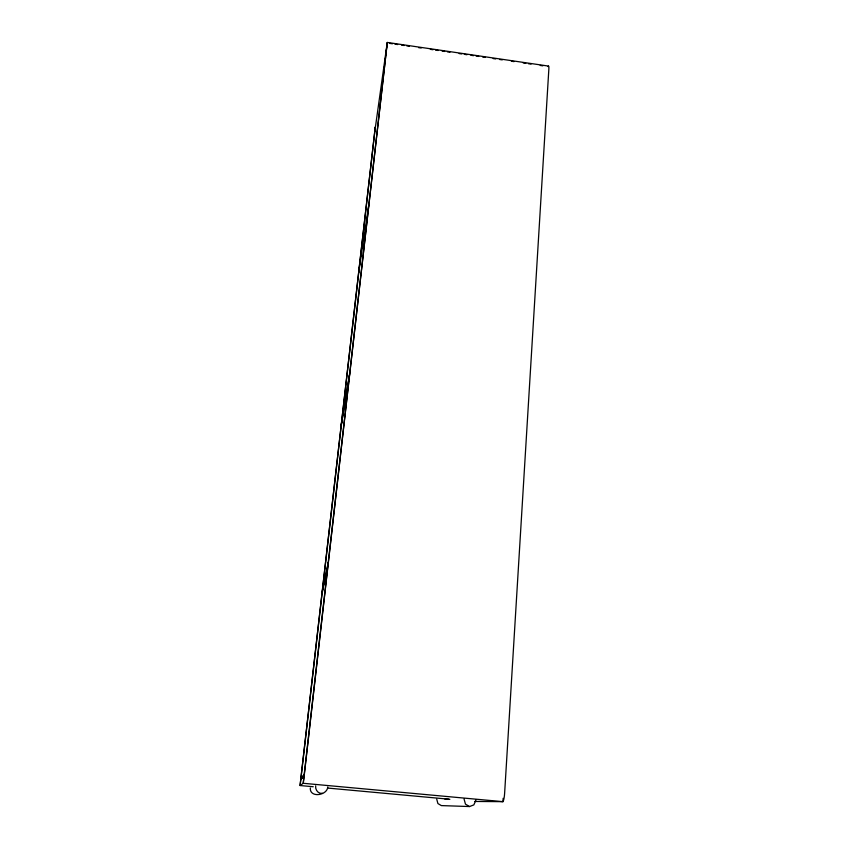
<?xml version="1.0" encoding="UTF-8"?>
<svg xmlns="http://www.w3.org/2000/svg" width="849" height="849" viewBox="0 0 849 849"><rect width="100%" height="100%" fill="white"/><g stroke="black" fill="none" stroke-linecap="round" stroke-linejoin="round"><path stroke-width="1.27" d="M503.149 798.315L502.948 801.658L474.793 801.456M313.239 786.736L300.1 785.537L375.29 126.957L300.281 783.574L300.1 785.537L303.22 783.287L304.08 776.644L387.293 42.45L548.571 66.095M387.282 42.461L303.22 783.287L502.948 801.658A8.554 1.475 -86.3 0 0 504.624 793.263L548.857 69.024A6.972 0.976 -80.7 0 0 548.061 66.604M374.802 131.478L387.186 43.023M358.692 272.529L368.965 203.399M341.372 424.298L349.65 373.666M341.202 425.816L349.459 375.354M475.907 800.161L473.838 804.905L469.508 806.55L441.342 805.595L437.904 803.536L436.747 799.227M322.206 592.146L328.213 562.59M322.015 593.801L328.001 564.468M327.756 786.981C327.321 795.524 309.588 798.251 310.309 787.999M304.186 774.458L301.013 777.811L303.263 778.024M300.769 779.669L303.984 776.527M322.546 793.316C318.343 794.208 315.043 789.772 315.658 785.866M327.693 788.063L449.864 799.28M389.797 43.405L392.418 43.787M395.029 44.18L397.65 44.562M401.566 45.135L404.188 45.517M406.798 45.899L409.42 46.281M418.578 47.629L421.189 48.011M430.347 49.348L432.958 49.73M435.579 50.112L438.19 50.505M442.117 51.078L444.727 51.46M447.349 51.842L449.959 52.224M459.118 53.561L461.739 53.954M464.35 54.336L466.971 54.718M470.887 55.291L473.509 55.673M476.119 56.055L478.74 56.437M482.667 57.021L485.278 57.403M493.12 58.549L495.742 58.931M499.668 59.504L502.279 59.886M511.438 61.234L514.048 61.616M523.207 62.953L525.828 63.346M528.439 63.728L531.06 64.11M540.208 65.447L542.829 65.829M469.508 806.55L465.464 804.13L464.074 799.079M448.728 799.249L445.014 799.27"/></g></svg>
